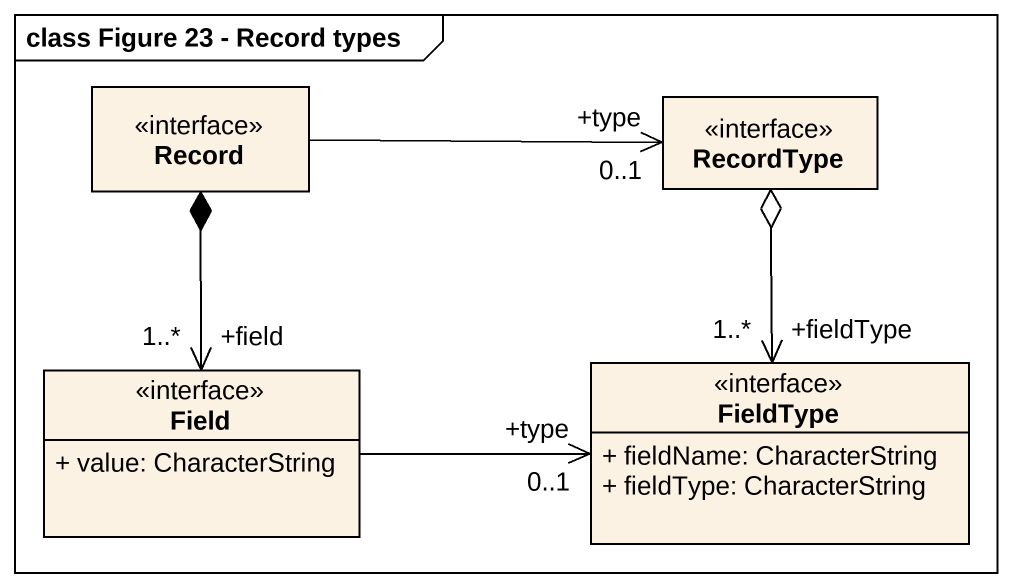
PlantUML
@startuml
mainframe class Figure 23 - Record types
hide circle
hide empty members
skinparam classAttributeIconSize 0
class "Record" as Record_ <<interface>>
class RecordType <<interface>>
class Field <<interface>> {
  + value: CharacterString
}
class FieldType <<interface>> {
  + fieldName: CharacterString
  + fieldType: CharacterString
}
Record_ -right-> "+type\n0..1" RecordType
Field "+field\n1..*" <-up-* Record_
Field -right-> "+type\n0..1" FieldType
FieldType "+fieldType\n1..*" <-up-o RecordType
@enduml
